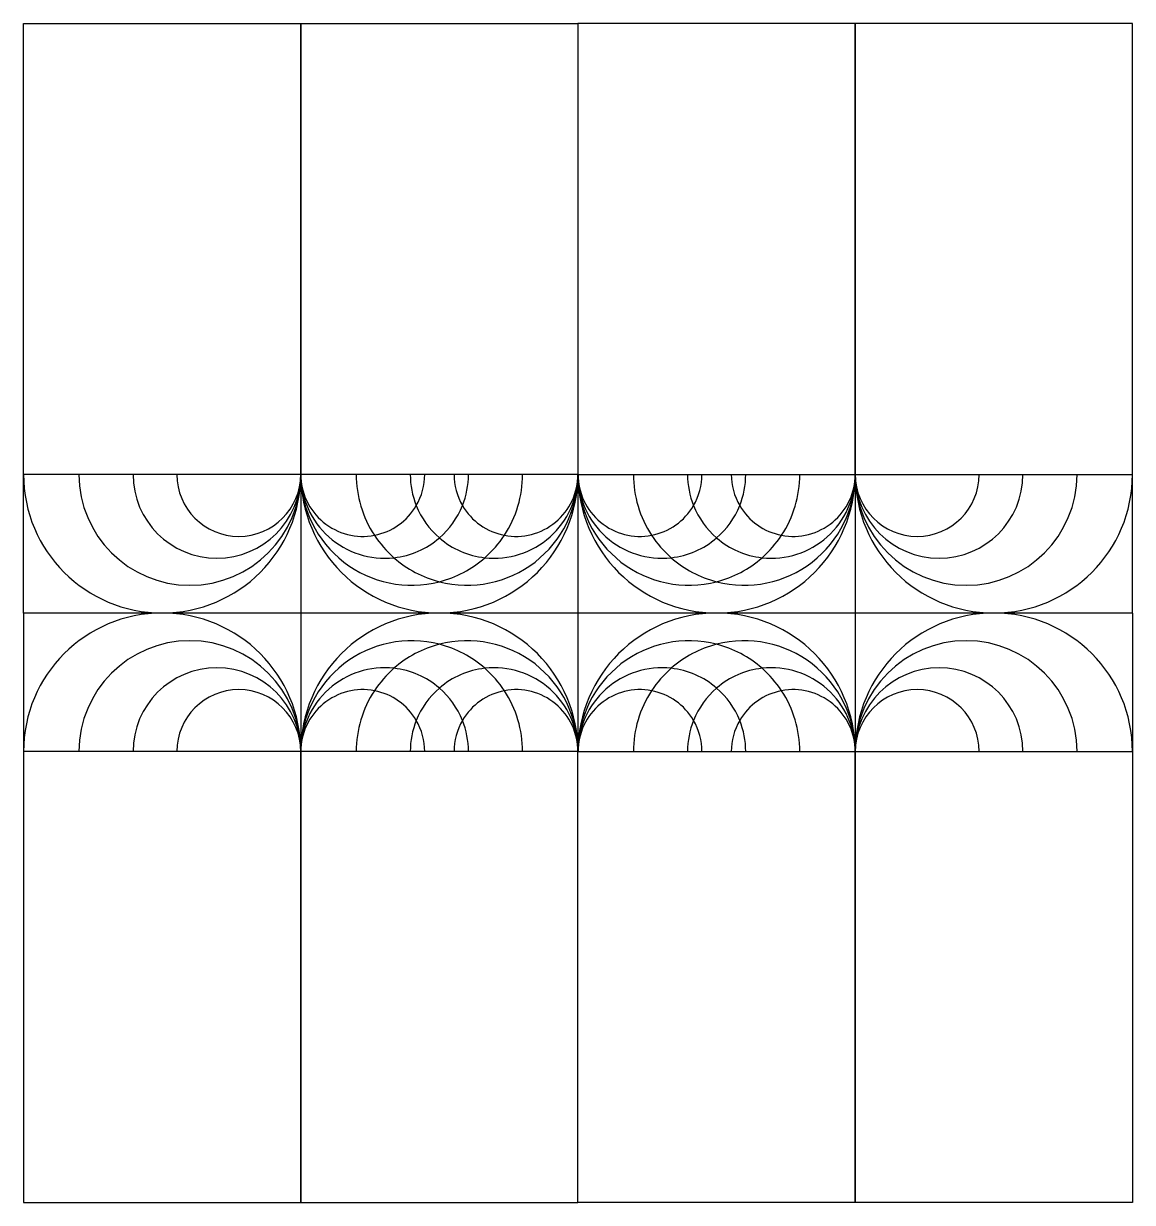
# Model space of a CAD drawing. Extents: x -4240 to 278603, y -63941 to 80916.
# Drawn here: x 86239 to 165800, y -39719 to 44850 of the extents above; entities that cross this region are included whole.
import ezdxf

# ---------------------------------------------------------------- set-up
doc = ezdxf.new("R2010")
doc.units = 0
doc.header["$LTSCALE"] = 1000
doc.header["$MEASUREMENT"] = 0

msp = doc.modelspace()

# ---------------------------------------------------------------- linework, layer by layer
at = {"color": 252}
for p, q in [((86239, 12511), (86239, 44850)), ((86239, 44850), (106129, 44850)), ((106129, 44850), (106129, 12511)), ((106129, 12511), (106129, 44850)), ((106129, 44850), (126019, 44850)), ((126019, 44850), (126019, 12511)), ((126019, 44850), (126019, 12511)), ((145910, 44850), (126019, 44850)), ((145910, 44850), (145910, 12511)), ((145910, 12511), (145910, 44850)), ((165800, 44850), (145910, 44850)), ((165800, 12511), (165800, 44850)), ((90216, 12511), (86239, 12511)), ((86239, 2565), (86239, 12511)), ((94094, 12511), (90216, 12511)), ((97234, 12511), (94094, 12511)), ((106129, 12511), (97234, 12511)), ((106129, 12511), (106129, 2565)), ((110106, 12511), (106129, 12511)), ((113985, 12511), (110106, 12511)), ((115024, 12511), (113985, 12511)), ((117124, 12511), (115024, 12511)), ((118164, 12511), (117124, 12511)), ((122043, 12511), (118164, 12511)), ((126019, 12511), (122043, 12511)), ((126019, 12511), (126019, 2565)), ((126019, 12511), (129996, 12511)), ((129996, 12511), (133875, 12511)), ((133875, 12511), (134915, 12511)), ((134915, 12511), (137015, 12511)), ((137015, 12511), (138054, 12511)), ((138054, 12511), (141933, 12511)), ((141933, 12511), (145910, 12511)), ((145910, 12511), (145910, 2565)), ((145910, 12511), (154805, 12511)), ((154805, 12511), (157945, 12511)), ((157945, 12511), (161823, 12511)), ((161823, 12511), (165800, 12511)), ((165800, 2565), (165800, 12511)), ((96184, 2565), (86239, 2565)), ((86239, 2565), (86239, -7380)), ((96184, 2565), (86239, 2565)), ((106129, 2565), (96184, 2565)), ((106129, 2565), (96184, 2565)), ((106129, 2565), (106129, -7380)), ((116074, 2565), (106129, 2565)), ((116074, 2565), (106129, 2565)), ((126019, 2565), (116074, 2565)), ((126019, 2565), (116074, 2565)), ((126019, 2565), (126019, -7380)), ((135965, 2565), (126019, 2565)), ((135965, 2565), (126019, 2565)), ((145910, 2565), (135965, 2565)), ((145910, 2565), (135965, 2565)), ((145910, 2565), (145910, -7380)), ((155855, 2565), (145910, 2565)), ((155855, 2565), (145910, 2565)), ((165800, 2565), (155855, 2565)), ((165800, 2565), (155855, 2565)), ((165800, 2565), (165800, -7380)), ((86239, -7380), (86239, -39719)), ((90216, -7380), (86239, -7380)), ((94094, -7380), (90216, -7380)), ((97234, -7380), (94094, -7380)), ((106129, -7380), (97234, -7380)), ((106129, -39719), (106129, -7380)), ((106129, -7380), (106129, -39719)), ((110106, -7380), (106129, -7380)), ((113985, -7380), (110106, -7380)), ((115024, -7380), (113985, -7380)), ((117124, -7380), (115024, -7380)), ((118164, -7380), (117124, -7380)), ((122043, -7380), (118164, -7380)), ((126019, -7380), (122043, -7380)), ((126019, -7380), (129996, -7380)), ((126019, -39719), (126019, -7380)), ((126019, -39719), (126019, -7380)), ((129996, -7380), (133875, -7380)), ((133875, -7380), (134915, -7380)), ((134915, -7380), (137015, -7380)), ((137015, -7380), (138054, -7380)), ((138054, -7380), (141933, -7380)), ((141933, -7380), (145910, -7380)), ((145910, -7380), (154805, -7380)), ((145910, -39719), (145910, -7380)), ((145910, -7380), (145910, -39719)), ((154805, -7380), (157945, -7380)), ((157945, -7380), (161823, -7380)), ((161823, -7380), (165800, -7380)), ((165800, -7380), (165800, -39719)), ((86239, -39719), (106129, -39719)), ((106129, -39719), (126019, -39719)), ((145910, -39719), (126019, -39719)), ((165800, -39719), (145910, -39719))]:
    msp.add_line(p, q, dxfattribs=at)
for centre, radius, start, end in [((96184, 12511), 9945, 180, 270), ((98172, 12511), 7957, 180, 0), ((100112, 12511), 6017, 180, 0), ((96184, 12511), 9945, 270, 0), ((101682, 12511), 4448, 180, 0), ((116074, 12511), 9945, 180, 270), ((114086, 12511), 7957, 180, 284.47101), ((112147, 12511), 6017, 180, 276.36898), ((110577, 12511), 4448, 180, 280.82756), ((118063, 12511), 7957, 180, 213.29915), ((120002, 12511), 6017, 180, 201.87584), ((110577, 12511), 4448, 329.72714, 0), ((116074, 12511), 9945, 270, 0), ((118063, 12511), 7957, 255.52899, 0), ((121572, 12511), 4448, 180, 210.27286), ((112147, 12511), 6017, 338.12416, 0), ((120002, 12511), 6017, 263.63102, 0), ((114086, 12511), 7957, 326.70085, 0), ((121572, 12511), 4448, 259.17244, 0), ((135965, 12511), 9945, 180, 270), ((130467, 12511), 4448, 180, 280.82756), ((133976, 12511), 7957, 180, 284.47101), ((132037, 12511), 6017, 180, 276.36898), ((137953, 12511), 7957, 180, 213.29915), ((139892, 12511), 6017, 180, 201.87584), ((130467, 12511), 4448, 329.72714, 0), ((135965, 12511), 9945, 270, 0), ((137953, 12511), 7957, 255.52899, 0), ((141462, 12511), 4448, 180, 210.27286), ((132037, 12511), 6017, 338.12416, 0), ((139892, 12511), 6017, 263.63102, 0), ((141462, 12511), 4448, 259.17244, 0), ((133976, 12511), 7957, 326.70085, 0), ((155855, 12511), 9945, 180, 270), ((153867, 12511), 7957, 180, 0), ((151927, 12511), 6017, 180, 0), ((150357, 12511), 4448, 180, 0), ((155855, 12511), 9945, 270, 0), ((110577, 12511), 4448, 280.82756, 329.72714), ((120002, 12511), 6017, 201.87584, 229.25396), ((112147, 12511), 6017, 310.74604, 338.12416), ((121572, 12511), 4448, 210.27286, 259.17244), ((130467, 12511), 4448, 280.82756, 329.72714), ((139892, 12511), 6017, 201.87584, 229.25396), ((132037, 12511), 6017, 310.74604, 338.12416), ((141462, 12511), 4448, 210.27286, 259.17244), ((118063, 12511), 7957, 213.29915, 228.72922), ((112147, 12511), 6017, 276.36898, 310.74604), ((120002, 12511), 6017, 229.25396, 263.63102), ((114086, 12511), 7957, 311.27078, 326.70085), ((137953, 12511), 7957, 213.29915, 228.72922), ((132037, 12511), 6017, 276.36898, 310.74604), ((139892, 12511), 6017, 229.25396, 263.63102), ((133976, 12511), 7957, 311.27078, 326.70085), ((118063, 12511), 7957, 228.72922, 255.52899), ((114086, 12511), 7957, 284.47101, 311.27078), ((137953, 12511), 7957, 228.72922, 255.52899), ((133976, 12511), 7957, 284.47101, 311.27078), ((96184, -7380), 9945, 90, 180), ((96184, -7380), 9945, 0, 90), ((116074, -7380), 9945, 90, 180), ((116074, -7380), 9945, 0, 90), ((135965, -7380), 9945, 90, 180), ((135965, -7380), 9945, 0, 90), ((155855, -7380), 9945, 90, 180), ((155855, -7380), 9945, 0, 90), ((98172, -7380), 7957, 0, 180), ((114086, -7380), 7957, 75.52899, 180), ((118063, -7380), 7957, 104.47101, 131.27078), ((118063, -7380), 7957, 0, 104.47101), ((114086, -7380), 7957, 48.72922, 75.52899), ((133976, -7380), 7957, 75.52899, 180), ((137953, -7380), 7957, 104.47101, 131.27078), ((137953, -7380), 7957, 0, 104.47101), ((133976, -7380), 7957, 48.72922, 75.52899), ((153867, -7380), 7957, 0, 180), ((100112, -7380), 6017, 0, 180), ((112147, -7380), 6017, 83.63102, 180), ((118063, -7380), 7957, 131.27078, 146.70085), ((112147, -7380), 6017, 49.25396, 83.63102), ((120002, -7380), 6017, 96.36898, 130.74604), ((120002, -7380), 6017, 0, 96.36898), ((114086, -7380), 7957, 33.29915, 48.72922), ((132037, -7380), 6017, 83.63102, 180), ((137953, -7380), 7957, 131.27078, 146.70085), ((132037, -7380), 6017, 49.25396, 83.63102), ((139892, -7380), 6017, 96.36898, 130.74604), ((139892, -7380), 6017, 0, 96.36898), ((133976, -7380), 7957, 33.29915, 48.72922), ((151927, -7380), 6017, 0, 180), ((101682, -7380), 4448, 0, 180), ((110577, -7380), 4448, 79.17244, 180), ((118063, -7380), 7957, 146.70085, 180), ((110577, -7380), 4448, 30.27286, 79.17244), ((120002, -7380), 6017, 130.74604, 158.12416), ((112147, -7380), 6017, 21.87584, 49.25396), ((121572, -7380), 4448, 100.82756, 149.72714), ((121572, -7380), 4448, 0, 100.82756), ((114086, -7380), 7957, 0, 33.29915), ((130467, -7380), 4448, 79.17244, 180), ((137953, -7380), 7957, 146.70085, 180), ((130467, -7380), 4448, 30.27286, 79.17244), ((139892, -7380), 6017, 130.74604, 158.12416), ((132037, -7380), 6017, 21.87584, 49.25396), ((141462, -7380), 4448, 100.82756, 149.72714), ((141462, -7380), 4448, 0, 100.82756), ((133976, -7380), 7957, 0, 33.29915), ((150357, -7380), 4448, 0, 180), ((120002, -7380), 6017, 158.12416, 180), ((110577, -7380), 4448, 0, 30.27286), ((121572, -7380), 4448, 149.72714, 180), ((112147, -7380), 6017, 0, 21.87584), ((139892, -7380), 6017, 158.12416, 180), ((130467, -7380), 4448, 0, 30.27286), ((141462, -7380), 4448, 149.72714, 180), ((132037, -7380), 6017, 0, 21.87584)]:
    msp.add_arc(centre, radius, start, end, dxfattribs=at)

doc.saveas('drawing.dxf')
